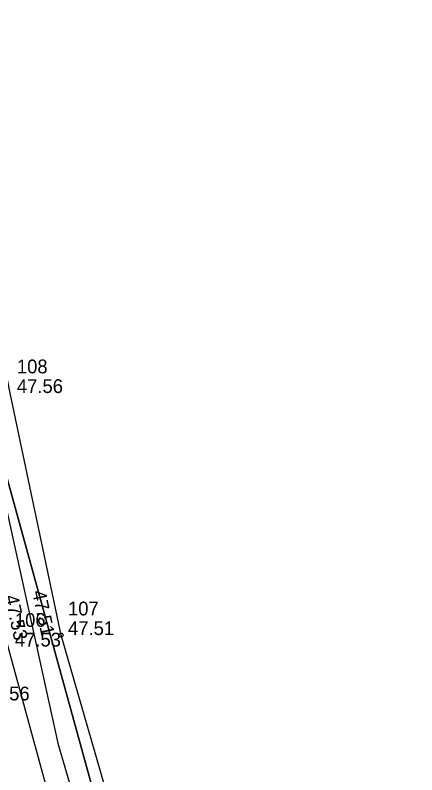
# Model space of a CAD drawing. Extents: x 626592 to 628089, y 6457245 to 6459055.
# Drawn here: x 627637.76 to 627658.17, y 6458759 to 6458797.61 of the extents above; entities that cross this region are included whole.
import ezdxf

# ---------------------------------------------------------------- set-up
doc = ezdxf.new("R2010")
doc.units = 0
for name, color, linetype in [('KORGUS-EH2000', 7, 'Continuous'), ('MOOTKORG-EH2000', 7, 'Continuous'), ('MOOTMPUNKT', 7, 'Continuous'), ('MOOTNR', 7, 'Continuous'), ('MOOTPIIR', 7, 'Continuous'), ('MPKAABEL', 7, 'Continuous'), ('PIIR', 7, 'Continuous'), ('TEE', 7, 'Continuous')]:
    doc.layers.add(name, color=color, linetype=linetype)

msp = doc.modelspace()

# ---------------------------------------------------------------- linework, layer by layer
at = {"layer": 'KORGUS-EH2000'}
msp.add_circle((627640.091, 6458766.099), 0.1, dxfattribs=at)
at = {"layer": 'MOOTMPUNKT'}
msp.add_circle((627640.091, 6458766.099), 0.1, dxfattribs=at)
at = {"layer": 'MOOTPIIR'}
msp.add_lwpolyline([(627664.444, 6458692.354), (627661.802, 6458702.248), (627657.199, 6458715.018), (627652.756, 6458726.913), (627647.684, 6458740.617), (627643.914, 6458752.889), (627640.091, 6458766.099), (627637.493, 6458778.403), (627634.726, 6458792.56), (627632.274, 6458804.705), (627630.861, 6458813.62), (627630.746, 6458821.409), (627631.839, 6458826.778), (627635.085, 6458831.893), (627632.705, 6458834.96), (627623.206, 6458826.793), (627613.609, 6458818.669), (627603.318, 6458810.292), (627605.747, 6458807.095), (627607.411, 6458801.726), (627553.358, 6458701.529), (627560.608, 6458697.618), (627591.719, 6458696.771), (627592.165, 6458579.896)], dxfattribs=at)
at = {"layer": 'MPKAABEL'}
msp.add_lwpolyline([(627628.719, 6458814.094), (627630.613, 6458805.652), (627633.707, 6458790.746), (627636.578, 6458775.73), (627639.926, 6458760.613), (627643.922, 6458746.883), (627649.156, 6458732.59), (627654.723, 6458718.098), (627659.352, 6458704.816), (627662.492, 6458691.508), (627662.355, 6458687.156), (627660.254, 6458683.266), (627658.299, 6458681.513)], dxfattribs=at)
at = {"layer": 'PIIR'}
for points in [[(627659.96, 6458691.93), (627626.21, 6458814.44), (627675.35, 6458857.56), (627722.39, 6458849.18), (627757.94, 6458855.34), (627749.07, 6458850.69), (627741.7, 6458840.58), (627737.61, 6458830.83), (627737.26, 6458823.92), (627802.84, 6458769.39), (627841.76, 6458787.23), (627824.25, 6458827.68), (627877.4, 6458893.33), (627879.52, 6458895.95), (627936.94, 6458932.97), (628032.73, 6458686.3), (627702.72, 6458607.39)], [(627626.21, 6458814.44), (627659.96, 6458691.93), (627702.72, 6458607.39), (627596.89, 6458581.08), (627598.55, 6458683.87), (627598.92, 6458701.01), (627556.84, 6458701.58), (627616.32, 6458805.84)]]:
    msp.add_lwpolyline(points, close=True, dxfattribs=at)
at = {"layer": 'TEE'}
for points in [[(627664.444, 6458692.354), (627661.802, 6458702.248), (627657.199, 6458715.018), (627652.756, 6458726.913), (627647.684, 6458740.617), (627643.914, 6458752.889), (627640.091, 6458766.099), (627637.493, 6458778.403), (627634.726, 6458792.56), (627632.274, 6458804.705), (627630.861, 6458813.62), (627630.746, 6458821.409), (627631.839, 6458826.778), (627634.641, 6458831.52)], [(627619.178, 6458818.222), (627623.244, 6458818.326), (627627.289, 6458816.346), (627628.049, 6458812.639), (627629.497, 6458804.026), (627631.896, 6458791.966), (627634.568, 6458778.172), (627637.39, 6458765.517), (627641.074, 6458752.004), (627645.098, 6458739.786), (627650.217, 6458725.984), (627654.493, 6458713.898), (627658.867, 6458701.375), (627660.734, 6458691.6), (627660.431, 6458690.63), (627661.304, 6458685.864), (627662.409, 6458685.726), (627663.122, 6458680.567), (627662.605, 6458678.942)]]:
    msp.add_lwpolyline(points, dxfattribs=at)

# ---------------------------------------------------------------- texts
at = {"layer": 'KORGUS-EH2000'}
for s, rotation, p in [('47.53', 282.571, (627637.213, 6458768.065)), ('47.51', 281.9229, (627638.612, 6458768.299))]:
    msp.add_text(s, height=0.7, rotation=rotation, dxfattribs=at).set_placement(p)
at = {"layer": 'MOOTKORG-EH2000'}
for s, p in [('47.56', (627637.843, 6458778.403)), ('47.51', (627640.441, 6458766.099)), ('47.53', (627637.74, 6458765.517)), ('47.56', (627636.148, 6458762.778))]:
    msp.add_text(s, height=0.7, dxfattribs=at).set_placement(p)
at = {"layer": 'MOOTNR'}
for s, p in [('108', (627637.843, 6458779.403)), ('107', (627640.441, 6458767.099)), ('106', (627637.74, 6458766.517))]:
    msp.add_text(s, height=0.7, dxfattribs=at).set_placement(p)

doc.saveas('drawing.dxf')
